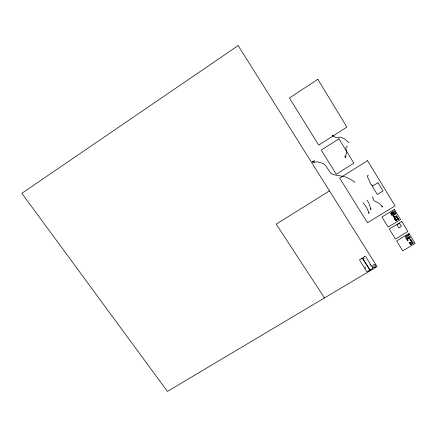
<?xml version="1.0" encoding="UTF-8"?>
<svg xmlns="http://www.w3.org/2000/svg" width="437" height="437" viewBox="0 0 437 437"><rect width="100%" height="100%" fill="white"/><g stroke="black" fill="none" stroke-linecap="round" stroke-linejoin="round"><path stroke-width="0.66" d="M407.371 238.291L406.934 238.001A1.213 1.125 -27.2 0 0 406.552 238.083A0.94 0.874 -27.2 0 0 406.049 238.455M368.396 212.677L368.943 213.24L369.096 212.458M397.364 218.467L397.648 218.729M407.35 238.389L407.339 238.427A2.087 1.934 -27.4 0 0 407.295 238.662A2.207 2.043 -27.4 0 0 407.295 239.17L407.519 239.727A0.765 0.71 -27.2 0 0 407.737 239.891L408.18 240.514A0.879 0.819 -27.1 0 1 408.016 240.738L407.579 240.874L407.229 240.432A4.731 4.381 -27.5 0 1 407.093 240.099A3.392 3.141 -27.4 0 1 406.962 239.602L405.989 238.771A0.874 0.808 -27.2 0 1 406.071 238.482M345.061 156.02L345.126 157.342L346.306 153.72A8.21 7.882 -40.3 0 0 346.41 152.333C346.514 150.355 344.782 147.105 347.426 146.204M396.064 219.636L395.949 219.21L395.447 219.467M392.53 212.169L392.945 211.989A0.716 0.672 -30.1 0 1 393.245 212.114M393.95 216.807L394.147 216.173L393.628 216.932L394.578 216.878L393.977 216.85M392.808 212.797L393.245 212.114M395.086 218.058L395.135 217.768M410.818 239.711L410.862 239.427M397.998 219.259L398.391 218.385L397.643 219.418L398.899 219.221L398.036 219.319M412.577 243.119L412.97 242.262L412.222 243.272L413.473 243.081L412.61 243.174M345.126 157.342L346.093 156.315M393.409 215.78C395.086 216.015 392.732 216.763 393.371 215.818M412.015 242.142C413.631 242.306 411.359 243.147 411.976 242.174M394.158 217.347L394.731 217.134M409.972 243.19L410.447 242.83L410.13 243.524L410.818 243.436L410.185 243.835L409.786 243.36M411.031 244.283C411.665 243.775 410.261 243.393 411.348 243.649A0.612 0.568 -26.8 0 1 411.266 244.392L411.212 244.441A0.847 0.787 -26.8 0 1 411.042 244.551L410.474 244.48A0.639 0.59 -26.8 0 1 410.381 243.879L410.955 244.332M329.476 190.876L276.211 224.137L324.494 297.93M390.602 213.021L394.054 210.918M392.442 215.807L395.895 213.709M397.61 218.38C397.932 217.309 397.785 220.243 397.37 218.445M412.195 242.256L412.348 242.508L412.178 242.267M397.14 217.473C397.872 218.238 396.168 218.194 397.342 217.681M411.736 241.361C412.539 242.098 410.758 242.087 411.944 241.579M314.635 162.903L312.302 161.81L314.662 160.63M411.124 241.016C410.496 241.896 412.845 240.885 411.72 240.853L411.13 241.109M409.6 242.584C408.972 243.464 411.321 242.453 410.201 242.426L409.611 242.677M395.414 218.555C396.179 219.685 394.267 218.516 394.944 219.614A0.579 0.541 -29.3 0 1 394.693 219.385L394.726 218.833L395.523 218.429M394.622 217.255C395.398 217.987 393.923 218.107 393.966 217.511M391.093 213.671L394.098 212.923M394.857 213.573L391.246 214.196M392.442 214.441L395.201 213.917M392.311 212.535L394.147 212.267M312.302 161.81L318.202 162.012L322.812 163.351A9.303 8.986 -34.4 0 1 324.407 164.438L326.084 166.273L330.53 172.877A6.845 6.571 -36.2 0 0 331.803 173.855L334.939 174.964L343.285 176.395A28.416 27.17 -27.7 0 1 346.705 177.498L350.567 179.361L354.959 182.245M371.898 185.507L372.4 185.496L372.248 185.037M368.342 175.324C366.015 175.521 368.222 178.318 368.79 179.372A11.624 11.056 -33.4 0 1 369.587 181.393L370.226 183.327A4.758 4.501 -34.7 0 0 370.789 184.206L372.4 185.496M333.141 136.497L332.644 135.273L333.884 135.721M381.851 206.564L382.484 206.898L382.391 206.193M370.429 208.957L370.953 209.328L370.855 208.695M392.989 213.223L392.972 213.207A0.661 0.617 -30.2 0 1 392.705 212.824M332.644 135.273L335.709 137.529L339.167 137.234A5.37 5.151 -42.9 0 1 340.745 137.218L344.542 138.868L349.016 142.762M362.967 202.555L366.752 207.854A34.457 32.802 -23.7 0 1 367.796 210.039L368.943 213.24M366.965 200.091L368.817 202.981L370.953 209.328M382.484 206.898L379.524 203.631A7.664 7.221 -29.6 0 0 378.469 203.003L374.209 200.736A5.987 5.648 -32.1 0 1 373.411 199.709L372.537 196.645M395.889 220.232L396.13 220.63L396.31 219.986L396.736 220.166L396.654 219.636L397.02 220.237L396.091 220.958L395.72 220.363M390.569 213.403L392.038 215.807M394.458 210.918L395.927 213.327M396.222 219.56L395.643 220.232L395.966 219.532L395.261 219.62M395.25 217.97L394.677 218.647L394.972 217.943M410.982 239.629L410.403 240.29L410.709 239.623M396.37 215.709L395.791 216.386L396.102 215.703M396.528 217.2L396.987 216.73L397.43 216.998L396.654 217.55L396.343 217.238M394.977 213.409A0.94 0.879 -30.1 0 1 394.36 214.288M394.944 213.409A0.907 0.847 -30.1 0 0 394.797 213.021L393.966 213.332A0.628 0.59 -30.2 0 1 393.753 213.425L393.344 213.409A1.087 1.016 -30.2 0 1 393 213.229M392.47 212.256A0.677 0.634 -30.2 0 1 392.055 212.502L391.448 212.89L391.667 213.453A0.934 0.879 -30.1 0 0 392.197 213.573M368.97 270L369.38 270.028L368.975 269.962M369.992 264.953L370.401 264.975L369.997 264.915M370.101 269.329L370.516 269.35L370.112 269.285M374.061 266.04L374.476 266.062L374.072 266.002M394.715 217.511L394.311 217.664L394.709 217.571M395.993 216.583C396.703 218.041 397.053 215.097 395.993 216.583M396.195 216.621L396.605 216.473L396.195 216.599M410.802 240.525L411.201 240.361L410.802 240.525M410.6 240.487C411.332 241.907 411.638 239.001 410.6 240.487M393.808 216.009L393.803 216.058M395.114 218.893L395.501 218.768L395.119 218.877M361.923 258.83L362.333 258.851L361.923 258.83M363.06 258.147L363.469 258.174L363.06 258.147M365.01 267.908L365.425 267.93L365.01 267.908M408.475 238.056L407.912 238.99L408.917 238.515L409.638 239.263L409.54 238.225L410.545 237.755L409.48 237.586L409.382 236.548L408.819 237.482L407.754 237.313L408.475 238.056M238.16 45.595L21.85 193.318L167.437 391.405L377.087 266.63L238.16 45.595M317.819 79.316L289.42 98.003L318.731 145.095L346.912 127.074L317.819 79.316M338.926 138.808L321.239 150.082L336.272 174.226L353.888 163.165L338.926 138.808M367.533 160.658L339.675 178.105L367.446 222.728L395.086 205.898L367.533 160.658M377.978 182.715L372.269 186.244L377.344 194.525L383.047 191.024L377.978 182.715M394.376 209.399L381.9 216.981L388.111 227.06L400.56 219.538L394.376 209.399M394.185 213.278L393.519 213.682L393.764 214.086L394.431 213.682L394.185 213.278M401.75 221.488L389.301 228.999L395.458 238.995L407.885 231.544L401.75 221.488M399.505 223.351L396.987 224.869L398.85 227.912L401.368 226.399L399.505 223.351M361.645 258.469L360.072 259.414A0.819 0.765 -20.8 0 0 359.782 260.485L366.632 271.301A0.814 0.759 -20.1 0 0 367.736 271.524L369.303 270.59A0.814 0.759 -20.4 0 0 369.598 269.531L362.754 258.699A0.819 0.765 -21.1 0 0 361.645 258.469M364.709 256.634L363.131 257.579A0.819 0.765 -21.3 0 0 362.841 258.649L369.686 269.482A0.814 0.759 -20.6 0 0 370.789 269.705L372.362 268.771A0.814 0.759 -20.9 0 0 372.657 267.712L365.818 256.863A0.819 0.765 -21.6 0 0 364.709 256.634M409.065 233.478L396.643 240.918L402.75 250.833L415.15 243.447L409.065 233.478M408.824 234.451L405.268 236.581L405.946 237.695L406.918 236.521L407.186 236.958L408.426 236.215L408.087 235.658L409.169 235.008L408.824 234.451M373.996 267.471A1.535 1.426 -21.4 0 0 375.7 265.494A1.535 1.426 -21.4 0 0 373.116 265.161A1.535 1.426 -21.4 0 0 373.996 267.471"/></g></svg>
